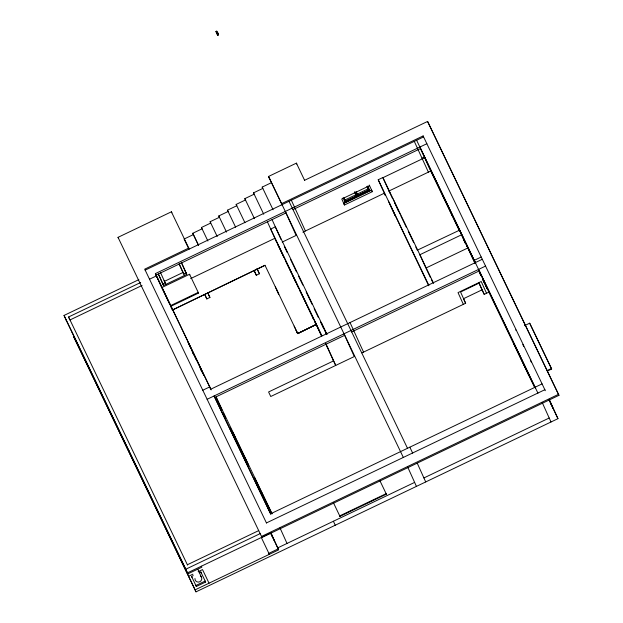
<?xml version="1.0" encoding="UTF-8"?>
<svg xmlns="http://www.w3.org/2000/svg" width="623" height="623" viewBox="0 0 623 623"><rect width="100%" height="100%" fill="white"/><g stroke="black" fill="none" stroke-linecap="round" stroke-linejoin="round"><path stroke-width="0.93" d="M217.092 33.401C216.22 34.561 219.833 32.123 217.271 33.292M215.979 31.524L216.757 31.15L218.517 34.911L217.746 35.285L215.979 31.524L216.282 32.186L217.053 31.82L216.757 31.15M217.302 34.358L218.081 33.992M118.487 238.336L118.035 237.34L171.395 211.804L189.244 249.052L188.792 248.055L144.707 269.152L266.488 523.04M269.681 178.957L268.552 176.457L296.392 163.14L304.655 180.413M198.379 245.065L192.764 233.275L202.047 228.836L201.439 227.504L210.722 223.065L210.122 221.733L219.405 217.287L218.798 215.955L228.08 211.516L227.481 210.185L236.763 205.746L236.164 204.414L245.439 199.975L244.839 198.644L254.122 194.197L253.522 192.865L262.797 188.426L262.197 187.095L271.48 182.656M304.616 180.273L427.588 121.438L558.963 395.325L261.979 537.423L118.035 237.34M193.364 234.606L184.081 239.045L188.683 248.632M282.351 205.317L281.596 203.651L423.126 135.931L545.335 390.699M145.159 270.148L423.578 136.928L423.126 135.931M66.139 320.097L64.037 315.44L138.867 279.634M161.326 286.782L155.384 273.614L426.841 143.726M142.06 285.466L69.932 319.973L68.585 316.982L140.705 282.468M285.988 212.941L156.054 275.109L211.135 389.912M292.95 209.616L420.556 148.554L475.637 263.358M149.504 279.213L156.466 275.88M164.433 281.355L182.998 272.477L179.183 264.027M422.067 158.156L424.388 157.043M302.887 232.184L384.298 193.231L385.388 195.497L378.216 179.743L382.849 177.524L433.624 283.364M382.927 177.695L424.691 157.712L475.318 263.233M181.581 262.898L186.768 274.385L163.561 285.49L162.837 283.979L165.157 282.865L160.578 272.726M181.254 262.275L186.043 272.874L183.723 273.988L179.144 263.848M369.61 185.685L341.762 199.01L344.472 204.998L372.313 191.682L369.268 185.031M198.535 293.067L198.231 292.405L170.391 305.722L170.694 306.391L198.535 293.067L189.54 274.276L161.692 287.6L169.978 304.857M367.009 186.394L368.138 188.894L357.314 194.072L357.851 195.201L368.684 190.023L367.181 186.698M356.309 195.941L355.764 194.812L344.94 199.991L345.477 201.128L356.309 195.941L354.425 191.783M369.891 190.576L369.532 189.82L344.784 201.665L345.142 202.42L369.891 190.576L367.811 186.012M343.748 203.487L371.588 190.171M190.685 278.582L274.868 238.305L267.423 221.827M282.211 242.074L296.135 235.416L285.311 211.446M419.879 147.059L430.703 171.029L388.939 191.012L390.029 193.278L382.849 177.524M265.001 265.312L172.345 310.052L265.001 265.312L297.763 333.617L316.173 324.404L297.763 333.617M204.757 294.624L206.828 298.939L209.92 297.459L207.918 293.028M254.254 270.943L256.326 275.257L259.417 273.777L257.416 269.346M419.886 254.729L461.651 234.746L475.115 263.599M467.663 248.063L425.898 268.046L430.477 277.593M296.143 330.502L297.592 333.523L316.149 324.638L314.553 321.094M202.771 390.232L209.733 386.906L210.41 388.402M481.197 257.019L474.235 260.344L475.661 263.513M482.28 259.285L210.823 389.173L155.384 273.614M207.124 399.296L485.543 266.083M270.88 514.442L214.764 397.466L344.69 335.299M361.877 352.906L465.646 303.253L460.568 292L479.126 283.115L484.211 294.375L488.853 292.156L478.581 269.409M524.465 325.689L529.682 323.189L551.651 369.011L547.298 371.09M547.072 370.592L551.425 368.512M268.03 508.493L269.284 507.893M542.072 383.9L270.616 513.788L214.086 395.971L214.764 397.466M266.465 522.923L544.884 389.702M187.437 564.711L258.693 530.617M201.369 566.214L201.821 567.21L187.897 573.869L185.794 569.212L260.616 533.405M558.512 394.328L261.528 536.426L261.979 537.423M187.445 572.872L270.974 532.906L278.637 549.883L195.108 589.849L196.011 591.85L557.959 418.664L549.198 399.257M188.59 576.259L192.943 574.172M198.161 571.68L202.514 569.593L209.032 583.19M191.993 577.412L191.549 576.415L193.231 575.605M199.142 572.778L200.824 571.976L205.629 582.038L196.346 586.477L191.549 576.415M339.963 516.374L386.369 494.171L386.143 493.673L339.745 515.875L339.963 516.374L333.445 502.777M277.733 547.89L414.622 482.389M423.905 477.95L549.198 418.002M354.861 192.819L356.605 192.507M551.651 369.011L529.682 323.189M558.963 395.325L427.588 121.438M522.829 344.503L523.709 346.411M530.407 360.296L531.248 362.049M549.284 400.355L550.125 402.108M550.966 403.86L551.807 405.604M550.249 402.598L553.193 408.727M553.613 409.607L557.959 418.664M416.616 140.261L537.961 393.183M479.406 271.76L481.221 275.53L479.671 272.095M475.372 263.545L466.604 245.143L467.499 247.144M430.703 171.029L459.206 230.432M463.395 239.17L465.49 243.531L459.478 230.214L417.636 250.033M479.258 272.235L480.504 274.821M482.576 279.143L484.639 283.457L482.428 278.489M485.06 284.322L487.233 288.846L482.724 278.863M488.853 292.156L534.635 387.576M414.295 141.366L428.383 172.135M484.211 294.375L482.038 289.843L463.473 298.721L465.646 303.253M390.442 194.142L392.513 198.457M394.585 202.771L398.728 211.399L393.09 198.916M399.141 212.272L399.974 214.008M400.807 215.745L406.227 227.037M408.306 231.382L413.727 242.674M415.806 247.012L417.472 250.485M431.311 279.33L432.977 282.803M378.216 179.743L428.873 285.35M428.679 285.731L388.448 201.136M371.495 189.976L372.313 191.682M368.138 188.894L368.684 190.023M357.516 196.494L355.437 191.939M343.655 203.3L344.472 204.998M291.33 200.209L305.418 230.977M350.033 322.558L363.559 352.104M409.825 447.182L412.675 453.131M289.01 201.315L407.504 448.295M268.552 176.457L281.596 203.651M269.004 177.462L403.393 457.57M262.197 187.095L273.069 209.756M326.997 334.52L275.335 226.842L270.694 229.069L321.935 335.867M321.336 322.862L326.771 334.193M284.314 246.459L287.258 252.595M290.622 259.604L296.509 271.877M298.612 276.254L302.817 285.023M306.181 292.031L312.068 304.304M314.171 308.681L318.376 317.45M320.479 321.826L323.423 327.963M325.525 332.347L326.366 334.099M253.522 192.865L263.739 214.242M325.486 343.374L328.01 348.639M274.868 238.305L316.328 324.739M277.858 244.816L283.714 257.034M285.396 260.523L291.252 272.742M292.094 274.486L295.863 282.344L293.861 277.913M298.549 287.958L295.31 280.934M299.383 289.679L306.01 303.494M306.835 305.215L313.462 319.031M316.149 324.638L321.585 335.968L314.965 321.445M332.456 358.63L335.719 365.421L326.125 344.176M244.839 198.644L254.457 218.689M379.851 480.574L386.369 494.171M236.164 204.414L244.94 222.715M256.933 268.599L259.417 273.777M227.481 210.185L235.611 227.2M218.798 215.955L226.507 232.106M210.122 221.733L217.232 236.545M201.439 227.504L207.895 241.039M192.764 233.275L198.62 245.478M207.848 293.145L209.92 297.459M184.953 270.608L185.677 272.119M186.043 272.874L186.768 274.385M182.632 271.721L184.447 275.498M164.075 280.599L165.882 284.376M272.134 513.835L216.017 396.867L221.889 409.872M271.76 513.547L254.62 477.818L254.862 478.363M237.636 442.766L243.523 455.047M244.364 456.799L248.577 465.568L232.823 432.385L235.533 438.382M230.199 427.674L232.286 432.027M237.713 443.335L239.793 447.68M245.221 458.987L246.054 460.724M199.446 366.036L188.084 342.354L190.794 348.35M200.287 367.796L203.838 375.537M192.055 350.983L196.261 359.751M199.625 366.768L202.576 372.904M170.951 307.131L172.197 309.717M192.826 353L193.66 354.744M200.357 368.691L201.19 370.436M270.834 532.704L271.651 534.409M270.616 533.054L278.185 548.886L268.902 553.325L269.354 554.33L261.356 537.587M68.585 316.982L187.531 565.077M64.037 315.44L185.794 569.212M65.695 319.101L187.897 573.869M195.108 589.849L73.358 336.077L196.011 591.85M549.073 399.561L553.247 408.805M515.766 329.855L515.992 330.354M542.174 402.442L550.997 421.997M535.5 388.238L479.258 270.912L351.652 331.966L350.975 330.47M479.422 271.83L481.299 275.997M451.379 213.424L452.282 215.418L442.688 195.295L443.584 197.296M486.532 293.262L481.221 281.51L458.022 292.608L463.333 304.367M478.908 282.912L482.591 291.073M419.816 254.566L425.525 267.212M389.305 202.903L395.169 215.885M356.348 191.876L357.851 195.201M343.974 197.795L345.477 201.128M343.063 197.857L345.142 202.42M296.392 163.14L296.844 164.137M417.27 463.255L425.711 481.945M218.517 34.911L217.777 33.323L217.006 33.697L217.746 35.285M407.598 466.829L416.429 486.384M344.013 333.803L354.285 356.543L270.756 396.508L268.583 391.976L333.546 360.896L327.153 346.871M321.297 322.831L325.852 332.908M272.064 219.608L281.066 239.536M312.699 317.185L313.501 318.96M275.016 238.64L276.215 241.296M294.142 326.07L297.592 333.523M276.744 289.812L278.746 294.243L275.296 286.79M254.324 270.826L256.326 275.257M333.422 521.249L335.221 525.244M171.395 211.804L171.847 212.801M204.827 294.508L206.828 298.939M189.54 274.276L189.836 274.938M279.992 527.891L287.016 543.451M261.387 491.952L264.152 498.081M223.455 413.345L225.612 418.111M158.374 274.003L163.561 285.49M158.452 274.26L162.837 283.979M270.67 532.665L274.478 541.091M270.779 533.187L272.298 536.559M205.629 582.038L205.177 581.041L195.895 585.48L196.346 586.477M200.824 571.976L201.276 572.973M197.873 569.313L201.455 577.248M180.919 559.275L181.371 560.279M128.743 450.522L129.195 451.519M122.217 436.925L122.669 437.922M72.213 332.698L72.665 333.694M200.318 575.932A3.427 3.349 -24.3 0 1 199.812 581.75A3.427 3.349 -24.3 0 1 194.96 578.494M217.357 32.482L216.656 33.019L217.357 32.482M526.388 369.766L513.344 342.572L529.098 375.755L526.388 369.766"/></g></svg>
